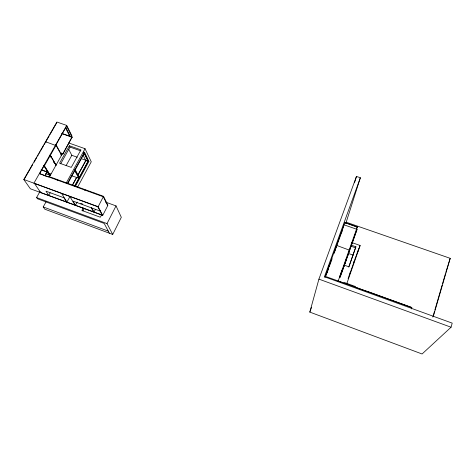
<?xml version="1.0" encoding="UTF-8"?>
<svg xmlns="http://www.w3.org/2000/svg" width="476" height="476" viewBox="0 0 476 476"><rect width="100%" height="100%" fill="white"/><g stroke="black" fill="none" stroke-linecap="round" stroke-linejoin="round"><path stroke-width="0.71" d="M360.356 177.738L324.436 276.764L452.2 323.127L451.058 327.22L422.081 353.983L309.811 312.101L318.914 279.132L356.453 176.429L360.356 177.738L345.749 223.625M433.243 316.635L450.201 258.325L346.254 222.227M432.821 317.087L434.469 311.411M434.885 309.989L442.115 285.154M442.525 283.732L445.417 273.801M445.828 272.379L450.201 258.325M325.34 276.366L411.817 307.52L411.389 308.918M327.119 272.57L329.225 265.638M327.512 271.38L329.41 265.132M354.519 182.796L356.453 176.429M336.669 245.086L334.146 253.184L334.325 252.702M338.252 280.846L357.321 226.915L344.814 222.572L357.244 227.129M355.263 287.052L355.441 286.534L344.434 282.542L344.255 283.065M348.093 278.579L350.265 272.343M353.4 263.341L354.126 261.264M349.979 273.444L356.006 256.147M346.73 283.845L360.124 245.491L351.758 242.546M348.759 267.084L355.905 246.782L351.234 245.134M355.905 246.782L348.89 266.81L344.166 265.12M340.042 277.282L342.643 270.184L342.089 269.981L339.513 277.091L340.042 277.282L357.042 229.408L356.506 229.224M347.45 256.362L357.042 229.408M342.643 270.184L349.705 250.192L349.158 250.001M324.906 277.526L344.814 222.572M334.711 251.435L341.161 233.633M326.06 275.521L327.833 270.636M329.85 265.055L332.129 258.771M342 231.491L341.405 233.139L343.999 224.821L356.518 229.182M356.298 229.747L357.321 226.915M349.134 250.061L336.55 245.378M309.811 312.101L311.578 307.234M343.505 267.488L346.195 260.128L345.647 259.932M357.143 252.994L360.124 245.491M356.262 255.499L358.856 248.99M46.077 201.776L43.215 206.941L44.815 209.202L112.717 234.454L121.315 217.318L116.025 205.9L105.636 202.116M112.717 234.454L107.023 223.595L116.025 205.9M366.46 291.074L411.817 307.52M101.662 214.658L100.335 217.24L81.89 210.446L83.246 207.881M107.641 205.638L107.874 205.186L103.53 196.314L94.617 193.077L94.373 193.542M71.293 137.005L71.912 135.898L66.729 125.432L56.888 122.017L23.8 179.488L30.369 188.782L102.727 215.396L107.719 205.691L103.292 196.778L39.395 173.567L47.939 176.852M100.275 210.547L100.037 211.011L91.803 207.988L94.01 212.022L95.349 209.44M98.044 206.286L97.8 206.757L102.138 215.009M102.727 215.396L98.175 206.709L103.53 196.314M93.534 211.844L91.321 207.816L91.559 207.352M94.242 193.494L94.486 193.03L85.133 189.638L84.889 190.097M82.895 210.945L84.24 208.387M77.195 202.014L75.488 205.21L73.042 201.104L91.321 207.816M84.758 190.049L85.002 189.591L75.696 186.217L75.446 186.669M77.552 187.217L91.261 161.786L85.031 148.696L68.818 142.99M74.655 186.003L88.006 161.334L83.669 152.38M74.601 186.532L88.334 161.162L83.889 151.975M70.037 196.338L66.943 202.062L61.66 193.524M75.488 186.181L88.905 161.364L84.478 152.183L67.253 183.694M75.315 186.628L75.565 186.17L66.949 183.046L66.7 183.498M72.34 185.164L76.547 177.411L78.855 178.238L74.797 170.688L74.357 170.533M77.689 175.311L85.722 160.519L83.205 155.396M72.81 184.73L76.315 178.268M78.296 174.621L86.043 160.347M66.2 183.093L85.031 148.696M66.575 183.45L66.824 182.998L57.519 179.625L57.269 180.077M67.878 183.355L84.204 153.48M57.138 180.029L57.394 179.577L48.136 176.221L47.88 176.667M50.147 192.851L48.748 195.374L45.958 191.168L63.909 197.754L66.473 201.889M66.093 165.624L71.817 155.301L68.574 149.101M69.335 145.751L59.583 163.197L71.275 167.385L80.926 149.839L69.335 145.751L70.02 147.078L80.89 150.916M60.672 163.833L70.02 147.078M109.426 233.234L104.196 223.434L37.414 198.736L36.581 197.558L39.853 191.733M60.928 154.176L61.654 152.879M48.606 176.977L49.682 175.049L45.69 173.603M71.037 136.975L71.555 136.059L66.628 126.122L55.638 145.477L45.553 141.705L46.166 142.128M49.123 176.548L50.926 173.323M61.047 155.271L61.285 154.849L60.642 153.677M40.537 192.352L40.787 191.905M50.301 175.358L44.405 165.821L43.929 165.654L50.301 175.358L56.001 165.19L50.301 155.426L49.831 155.253L50.902 157.086M55.609 164.91L56.067 165.071L61.69 155.033L56.192 145.049L55.728 144.882M72.114 136.999L62.82 154.075L72.114 136.999L61.815 133.393M44.922 175.739L47.112 171.86L41.138 169.7M45.077 175.971L47.112 171.86M39.556 173.805L44.28 165.481M44.405 165.821L50.301 155.426M56.067 165.071L50.373 155.307L56.192 145.049M66.729 125.432L33.927 183.195L98.294 206.935M24.228 179.274L32.547 164.821M36.836 157.372L34.248 161.87L34.718 162.036M37.574 156.086L38.312 154.807M39.05 153.522L40.157 151.594M40.9 150.309L43.483 145.817M44.22 144.531L45.333 142.61M45.702 141.967L45.946 141.533M46.309 140.902L49.212 135.862M49.938 134.607L56.787 122.707M61.945 133.649L69.823 136.41L65.587 127.955M70.43 136.618L72.245 137.255M351.312 246.33L355.507 247.812M349.229 249.799L349.771 249.995M71.817 155.301L77.285 157.241M81.384 158.692L86.168 160.394M87.536 160.876L88.905 161.364M348.307 253.416L353.204 255.154M85.722 160.519L88.006 161.334M62.689 153.831L60.387 153.213M60.993 153.427L62.82 154.075M61.237 154.873L61.69 155.033M50.373 155.307L49.903 155.14L51.325 157.58M74.809 169.706L75.25 169.861L79.296 177.429M74.583 170.116L75.024 170.277L79.194 178.048M55.543 165.023L56.001 165.19M77.344 177.209L79.076 177.834M71.852 175.888L76.547 177.411M41.953 170.182L47.261 172.098M47.832 173.853L49.926 174.615M337.859 280.905L343.422 282.923M355.941 287.462L365.675 290.991M318.914 279.132L451.058 327.22M23.8 179.488L98.175 206.709M80.73 203.377L82.764 204.127M102.62 215.188L40.228 192.405M36.581 197.558L107.023 223.595M43.215 206.941L108.296 231.122M34.564 183.605L40.692 192.578M43.875 165.678L49.831 175.281M69.889 196.534L74.952 205.013M53.467 161.245L54.538 163.078M53.401 161.358L54.472 163.191M55.74 144.787L59.911 152.356M65.825 127.532L70.448 136.779"/></g></svg>
